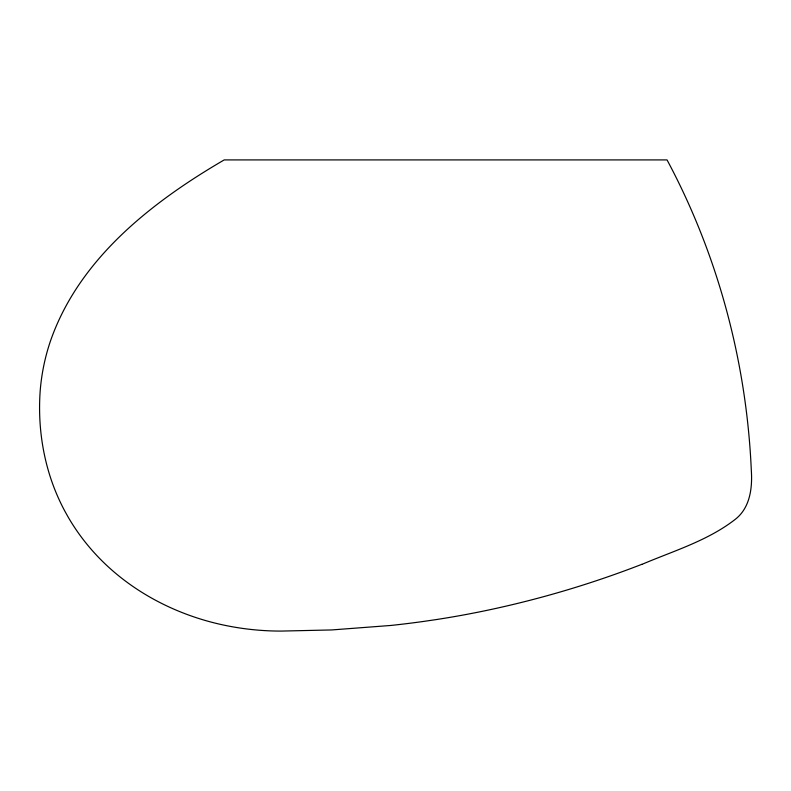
<?xml version="1.0" encoding="UTF-8"?>
<svg xmlns="http://www.w3.org/2000/svg" width="791" height="791" viewBox="0 0 791 791"><rect width="100%" height="100%" fill="white"/><g stroke="black" fill="none" stroke-linecap="round" stroke-linejoin="round"><path stroke-width="1.19" d="M641.877 564.398C673.625 550.882 707.896 540.708 735.442 519.203C750.175 507.614 752.508 487.74 751.312 470.279C746.566 362.318 718.109 255.256 667.04 159.911L224.209 159.911C151.378 202.358 78.527 259.24 50.189 341.821A205.769 205.769 0 0 0 40.203 390.705C38.067 419.764 41.369 449.268 50.308 477.022A207.707 207.707 0 0 0 64.615 510.719L68.115 517.017A208.626 208.626 0 0 0 88.543 546.176C123.93 588.642 175.384 616.001 229.341 626.215A275.841 275.841 0 0 0 281.289 631.08L331.696 629.943L390.744 625.463A970.755 970.755 0 0 0 424.362 621.321L435.307 619.719A958.979 958.979 0 0 0 467.392 614.251L477.853 612.224A995.335 995.335 0 0 0 641.847 564.319"/></g></svg>
